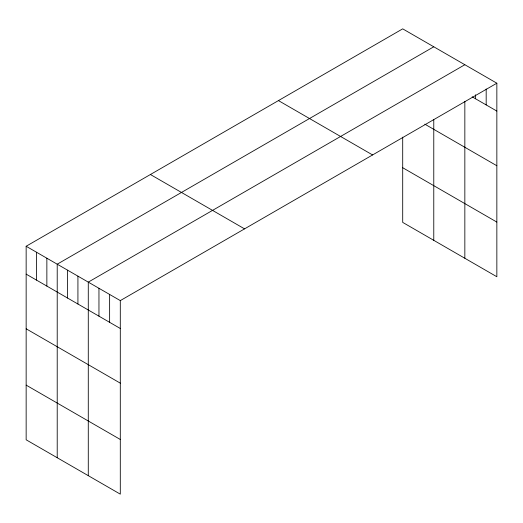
<?xml version="1.0" encoding="UTF-8"?>
<svg xmlns="http://www.w3.org/2000/svg" width="523" height="523" viewBox="0 0 523 523"><rect width="100%" height="100%" fill="white"/><g stroke="black" fill="none" stroke-linecap="round" stroke-linejoin="round"><path stroke-width="0.78" d="M26.15 246.255L120.297 300.607L120.297 494.15L26.15 439.797L26.15 246.255L402.703 28.85L496.85 83.203L496.85 276.745L402.703 222.393L402.703 137.144M433.776 46.789L57.216 264.193L57.216 457.73M464.842 64.728L88.282 282.126L88.282 475.669M120.297 300.607L496.85 83.203M472.177 96.833L496.85 111.079M424.8 124.154L496.85 165.752M402.703 167.72L496.85 222.079M278.445 100.593L372.585 154.945M150.415 174.512L244.555 228.865M26.15 274.13L120.297 328.483M26.15 328.797L120.297 383.156M26.15 385.124L120.297 439.477M486.181 88.995L486.181 104.92M475.512 94.781L475.512 98.762M464.842 101.442L464.842 258.264M433.776 119.689L433.776 240.332M109.627 294.449L109.627 322.325M98.958 288.291L98.958 316.167M77.927 276.151L77.927 304.026M67.572 270.169L67.572 298.045M46.861 258.212L46.861 286.088M36.505 252.236L36.505 280.112"/></g></svg>
